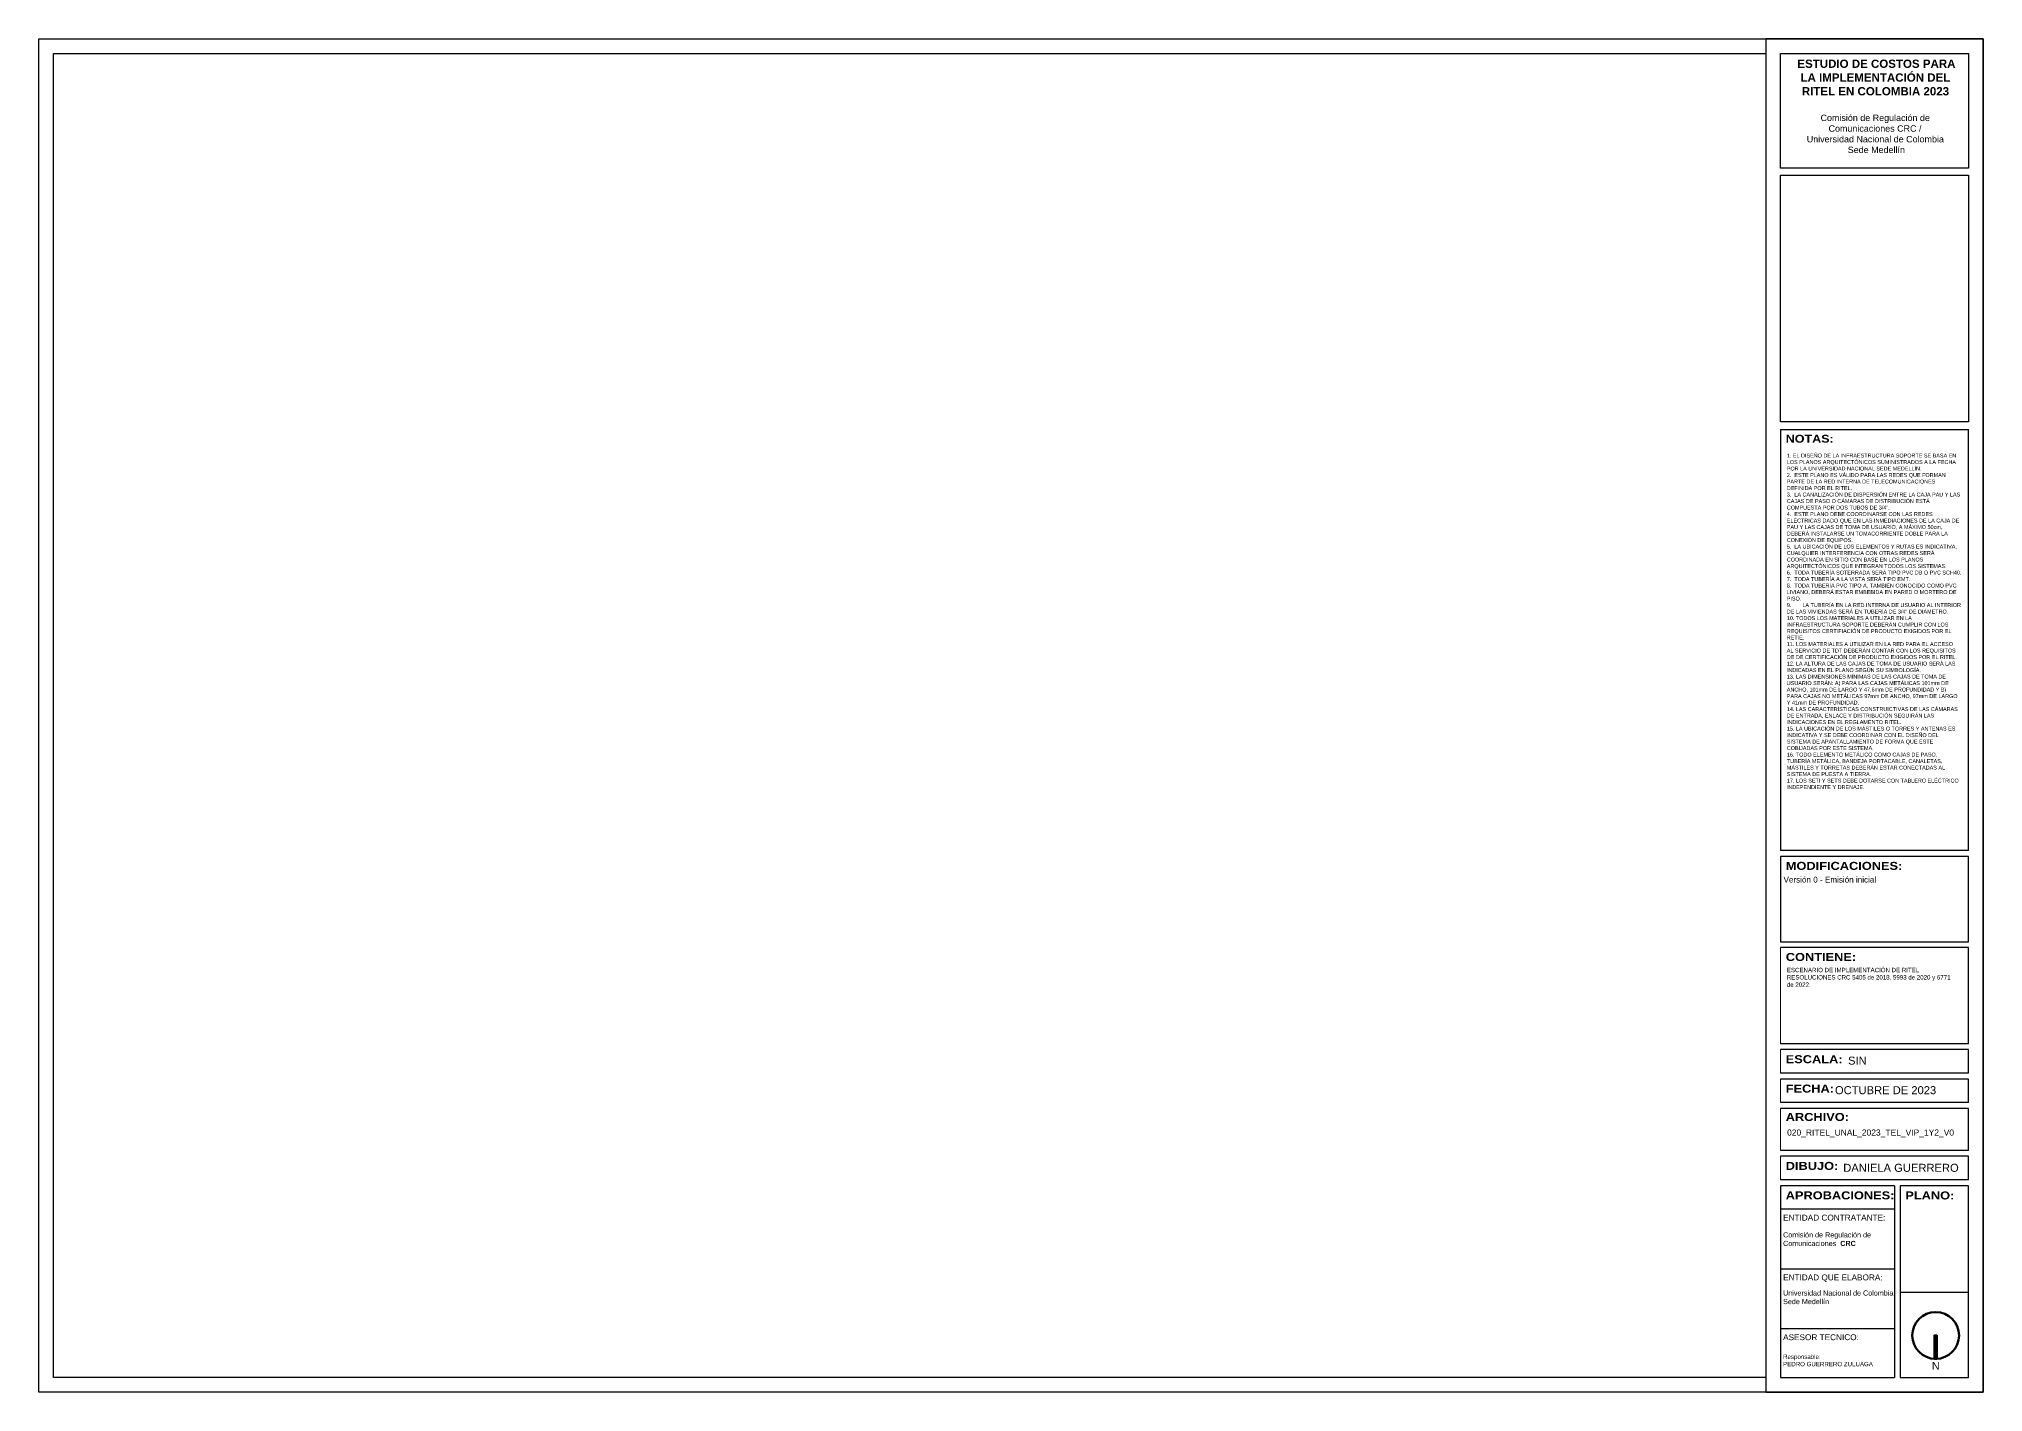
# Model space of a CAD drawing. Header units: metres. Extents: x 0 to 570, y -16 to 122.
# Drawn here: x 0 to 25.15, y 0 to 17.5 of the extents above; entities that cross this region are included whole.
import ezdxf

# ---------------------------------------------------------------- set-up
doc = ezdxf.new("R2010")
doc.units = ezdxf.units.M
doc.layers.add('1JCA rotulo', color=250, linetype='Continuous')
doc.layers.add('RITEL TEXTOS', color=7, linetype='Continuous', lineweight=9)
doc.layers.add('ROTULO', color=7, linetype='Continuous', lineweight=60)
doc.styles.add('ARIAL', font='arial.ttf', dxfattribs={"height": 1536})
doc.styles.add('arial r60', font='arial.ttf', dxfattribs={"height": 0.1})
doc.styles.get("Standard").update_dxf_attribs({"font": 'arial.ttf'})
doc.styles.add('TECNICA', font='technic_.ttf', dxfattribs={"height": 0.25})
picture_1 = doc.add_image_def('image1.png', size_in_pixel=(586, 770))

# ---------------------------------------------------------------- blocks, each defined once
blk = doc.blocks.new('norte estrella')
at = {"layer": 'ROTULO'}
blk.add_hatch(color=8, dxfattribs=at).paths.add_polyline_path([(-0.035, 0), (0.035, 0), (0.035, 0.709), (-0.035, 0.709)])
blk.add_line((-0.035, 0.709), (0.035, 0.709), dxfattribs=at)
blk.add_lwpolyline([(0.035, 0.709), (0.035, 0), (-0.035, 0), (-0.035, 0.709)], dxfattribs=at)
blk.add_circle((0, 0), 0.71, dxfattribs=at)
at = {"layer": 'ROTULO', "style": 'arial r60'}
blk.add_text('N', height=0.235, dxfattribs=at).set_placement((-0.122, 0.804))

msp = doc.modelspace()

# ---------------------------------------------------------------- linework, layer by layer
at = {"layer": '1JCA rotulo', "color": 7}
for p, q in [((24.957, 7.003), (22.528, 7.003)), ((24.957, 5.749), (22.528, 5.749)), ((24.957, 4.506), (22.528, 4.506)), ((24.957, 4.43), (22.528, 4.43)), ((24.957, 4.125), (22.528, 4.125)), ((24.957, 4.049), (22.528, 4.049)), ((24.957, 3.745), (22.528, 3.745)), ((24.957, 3.669), (22.528, 3.669)), ((24.957, 3.126), (22.528, 3.126)), ((24.957, 3.05), (22.528, 3.05)), ((24.957, 2.746), (22.528, 2.746)), ((23.999, 2.669), (22.528, 2.669)), ((23.999, 2.669), (23.999, 0.19)), ((24.957, 2.669), (24.076, 2.669)), ((24.076, 2.669), (24.076, 0.19)), ((24.957, 0.19), (24.957, 2.669)), ((23.999, 2.364), (22.528, 2.364)), ((23.999, 1.591), (22.528, 1.591)), ((24.076, 1.293), (24.957, 1.293)), ((23.999, 0.818), (22.528, 0.818)), ((23.999, 0.818), (22.528, 0.818))]:
    msp.add_line(p, q, dxfattribs=at)
for points in [[(0, 17.5), (25.147, 17.5), (25.147, 0), (0, 0)], [(22.528, 17.31), (24.957, 17.31), (24.957, 15.827), (22.528, 15.827)], [(22.528, 5.825), (24.957, 5.825), (24.957, 6.927), (22.528, 6.927)]]:
    msp.add_lwpolyline(points, close=True, dxfattribs=at)
for points in [[(25.147, 4.518), (25.147, 17.5), (22.338, 17.5), (22.338, 0), (25.147, 0), (25.147, 4.518)], [(22.338, 0.19), (0.19, 0.19), (0.19, 17.31), (22.338, 17.31)], [(22.528, 12.449), (22.528, 7.003)], [(22.528, 12.449), (24.957, 12.449)], [(24.957, 7.003), (24.957, 12.449)], [(24.957, 5.825), (24.957, 6.927)], [(24.957, 4.506), (24.957, 5.749)], [(24.957, 4.125), (24.957, 4.43)], [(24.957, 4.403), (24.957, 4.43)], [(24.957, 3.745), (24.957, 4.049)], [(24.957, 3.126), (24.957, 3.669)], [(24.957, 2.746), (24.957, 3.05)], [(22.528, 2.669), (22.528, 0.19), (23.999, 0.19)], [(24.076, 0.19), (24.957, 0.19)]]:
    msp.add_lwpolyline(points, dxfattribs=at)
at = {"layer": 'RITEL TEXTOS'}
for p, q in [((22.528, 5.749), (22.528, 4.506)), ((22.528, 4.43), (22.528, 4.403)), ((22.528, 4.43), (22.528, 4.125)), ((22.528, 4.049), (22.528, 3.745)), ((22.528, 3.669), (22.528, 3.126)), ((22.528, 3.05), (22.528, 2.746))]:
    msp.add_line(p, q, dxfattribs=at)

# ---------------------------------------------------------------- block references
at = {"layer": '1JCA rotulo', "xscale": 0.4260869344588162, "yscale": 0.4260869344588162, "zscale": 0.4260869344588162, "rotation": 179.9999999994075}
msp.add_blockref('norte estrella', (24.533, 0.733), dxfattribs=at)

# ---------------------------------------------------------------- texts
at = {"linetype": 'Continuous'}
note = msp.add_mtext_dynamic_manual_height_columns('{\\fArial|b0|i0|c0|p34;1. EL DISEÑO DE LA INFRAESTRUCTURA SOPORTE SE BASA EN LOS PLANOS ARQUITECTÓNICOS SUMINISTRADOS A LA FECHA POR LA UNIVERSIDAD NACIONAL SEDE MEDELLÍN.^J2.  ESTE PLANO ES VÁLIDO PARA LAS REDES QUE FORMAN PARTE DE LA RED INTERNA DE TELECOMUNICACIONES DEFINIDA POR EL RITEL.^J3.  LA CANALIZACIÓN DE DISPERSIÓN ENTRE LA CAJA PAU Y LAS CAJAS DE PASO O CÁMARAS DE DISTRIBUCIÓN ESTÁ COMPUESTA POR DOS TUBOS DE 3/4".^J4.  ESTE PLANO DEBE COORDINARSE CON LAS REDES ELÉCTRICAS DADO QUE EN LAS INMEDIACIONES DE LA CAJA DE PAU Y LAS CAJAS DE TOMA DE USUARIO, A MÁXIMO 50cm, DEBERÁ INSTALARSE UN TOMACORRIENTE DOBLE PARA LA CONEXIÓN DE EQUIPOS.^J5.  LA UBICACIÓN DE LOS ELEMENTOS Y RUTAS ES INDICATIVA, CUALQUIER INTERFERENCIA CON OTRAS REDES SERÁ COORDINADA EN SITIO CON BASE EN LOS PLANOS ARQUITECTÓNICOS QUE INTEGRAN TODOS LOS SISTEMAS.^J6.  TODA TUBERÍA SOTERRADA SERÁ TIPO PVC DB O PVC SCH40.^J7.  TODA TUBERÍA A LA VISTA SERÁ TIPO EMT.^J8.  TODA TUBERÍA PVC TIPO A, TAMBIÉN CONOCIDO COMO PVC LIVIANO, DEBERÁ ESTAR EMBEBIDA EN PARED O MORTERO DE PISO.\\P9.^ILA TUBERÍA EN LA RED INTERNA DE USUARIO AL INTERIOR DE LAS VIVIENDAS SERÁ EN TUBERÍA DE 3/4" DE DIÁMETRO.^J10. TODOS LOS MATERIALES A UTILIZAR EN LA INFRAESTRUCTURA SOPORTE DEBERÁN CUMPLIR CON LOS REQUISITOS CERTIFIACIÓN DE PRODUCTO EXIGIDOS POR EL  RETIE.^J11. LOS MATERIALES A UTILIZAR EN LA RED PARA EL ACCESO AL SERVICIO DE TDT DEBERÁN CONTAR CON LOS REQUISITOS DE DE CERTIFICACIÓN DE PRODUCTO EXIGIDOS POR EL RITEL.^J12. LA ALTURA DE LAS CAJAS DE TOMA DE USUARIO SERÁ LAS INDICADAS EN EL PLANO SEGÚN SU SIMBOLOGÍA.^J13. LAS DIMENSIONES MÍNIMAS DE LAS CAJAS DE TOMA DE USUARIO SERÁN: A) PARA LAS CAJAS METÁLICAS 101mm DE ANCHO, 101mm DE LARGO Y 47,6mm DE PROFUNDIDAD Y B) PARA CAJAS NO METÁLICAS 97mm DE ANCHO, 97mm DE LARGO Y 41mm DE PROFUNDIDAD.^J14. LAS CARACTERÍSTICAS CONSTRUICTIVAS DE LAS CÁMARAS DE ENTRADA, ENLACE Y DISTRIBUCIÓN SEGUIRÁN LAS INDICACIONES EN EL REGLAMENTO RITEL.^J15. LA UBICACIÓN DE LOS MÁSTILES O TORRES Y ANTENAS ES INDICATIVA Y SE DEBE COORDINAR CON EL DISEÑO DEL SISTEMA DE APANTALLAMIENTO DE FORMA QUE ÉSTE COBIJADAS POR ESTE SISTEMA.^J16. TODO ELEMENTO METÁLICO COMO CAJAS DE PASO, TUBERÍA METÁLICA, BANDEJA PORTACABLE, CANALETAS, MÁSTILES Y TORRETAS DEBERÁN ESTAR CONECTADAS AL SISTEMA DE PUESTA A TIERRA.^J17. LOS SETI Y SETS DEBE DOTARSE CON TABLERO ELÉCTRICO INDEPENDIENTE\\~Y\\~DRENAJE.\\P}', width=2.24757, gutter_width=9.514, heights=[4.926, 0], dxfattribs=dict(at, insert=(22.608, 12.137), char_height=0.0504359, attachment_point=1, style='TECNICA'))
at = {"linetype": 'Continuous', "width": 2.21897, "attachment_point": 1, "style": 'TECNICA'}
for s, insert, char_height in [('{\\fArial|b0|i0|c0|p34;Versión 0 - Emisión inicial}', (22.566, 6.665), 0.07493), ('\\pt0.13078;{\\fArial|b0|i0|c0|p34;\\H1.3x;ESCENARIO DE IMPLEMENTACIÓN DE RITEL RESOLUCIONES CRC 5405 de 2018, 5993 de 2020 y 6771 de 2022.}', (22.609, 5.487), 0.043594)]:
    msp.add_mtext(s, dxfattribs=dict(at, insert=insert, char_height=char_height))
at = {"insert": (22.612, 3.396), "char_height": 0.07833, "width": 2.25249, "attachment_point": 1, "style": 'ARIAL'}
msp.add_mtext('020_RITEL_UNAL_2023_TEL_VIP_1Y2_V0', dxfattribs=at)
at = {"layer": '1JCA rotulo', "style": 'ARIAL'}
for s, height, p in [('SIN', 0.1035, (23.4, 4.235)), ('OCTUBRE DE 2023', 0.10348, (23.231, 3.853)), ('DANIELA GUERRERO', 0.10348, (23.338, 2.849))]:
    msp.add_text(s, height=height, dxfattribs=at).set_placement(p)
at = {"layer": '1JCA rotulo', "insert": (22.604, 17.232), "char_height": 0.11641, "attachment_point": 1}
msp.add_mtext_dynamic_manual_height_columns('\\pi0.09893;{\\fArial|b1|i0|c0|p34;\\H0.91667x; ESTUDIO DE COSTOS PARA \\P\\pi0.18129;LA IMPLEMENTACIÓN DEL \\P\\pi0.19836;RITEL EN COLOMBIA 2023  \\P\\pi1.14229;\\P\\pi0.44042;\\fArial|b0|i0|c0|p34;\\H0.77575x;Comisión de Regulación de\\P\\pi0.54423;Comunicaciones CRC /\\P\\pi0.2622;Universidad Nacional de Colombia\\P\\pi0.76053; Sede Medellín}', width=2.28457, gutter_width=0.319, heights=[0], dxfattribs=at)
at = {"layer": '1JCA rotulo', "attachment_point": 1}
for s, insert, char_height, width in [('{\\fArial Black|b0|i0|c0|p34;NOTAS:}', (22.594, 12.38), 0.10128, 1.62716), ('{\\fArial Black|b0|i0|c0|p34;MODIFICACIONES:}', (22.595, 6.857), 0.10348, 1.66254), ('{\\fArial Black|b0|i0|c0|p34;CONTIENE:}', (22.595, 5.679), 0.10348, 1.66254), ('{\\fArial Black|b0|i0|c0|p34;ESCALA:}', (22.594, 4.357), 0.10348, 1.66254), ('{\\fArial Black|b0|i0|c0|p34;FECHA:}', (22.594, 3.977), 0.10348, 1.66254), ('{\\fArial Black|b0|i0|c0|p34;ARCHIVO:}', (22.594, 3.61), 0.10348, 1.66254), ('{\\fArial Black|b0|i0|c0|p34;DIBUJO:}', (22.594, 2.977), 0.10348, 1.66254), ('{\\fArial Black|b0|i0|c0|p34;APROBACIONES:}', (22.594, 2.596), 0.10348, 1.66254), ('{\\fArial Black|b0|i0|c0|p34;PLANO:}', (24.141, 2.595), 0.10348, 1.66254), ('{\\fArial|b0|i0|c0|p34;ENTIDAD CONTRATANTE:}', (22.56, 2.294), 0.07609, 2.17029), ('{\\H1.1667x;Comisión de Regulación de Comunicaciones  \\fArial|b1|i0|c0|p34;CRC}', (22.56, 2.067), 0.05707, 1.43963), ('ENTIDAD QUE ELABORA:', (22.56, 1.521), 0.07609, 2.17029), ('{\\H1.1667x;Universidad Nacional de Colombia\\PSede Medellín}', (22.56, 1.315), 0.05707, 1.6625), ('ASESOR TECNICO:', (22.56, 0.748), 0.07609, 2.17029), ('\\P{\\H0.99733x;Responsable: \\PPEDRO GUERRERO ZULUAGA}', (22.56, 0.581), 0.05707, 1.6625)]:
    msp.add_mtext(s, dxfattribs=dict(at, insert=insert, char_height=char_height, width=width))

# ---------------------------------------------------------------- pictures from other files: only their frames are drawn
at = {"layer": '1JCA rotulo'}
image = msp.add_image(picture_1, insert=(22.528, 12.547), size_in_units=(2.429, 3.191), dxfattribs=at)
image.dxf.flags = 7

doc.saveas('drawing.dxf')
